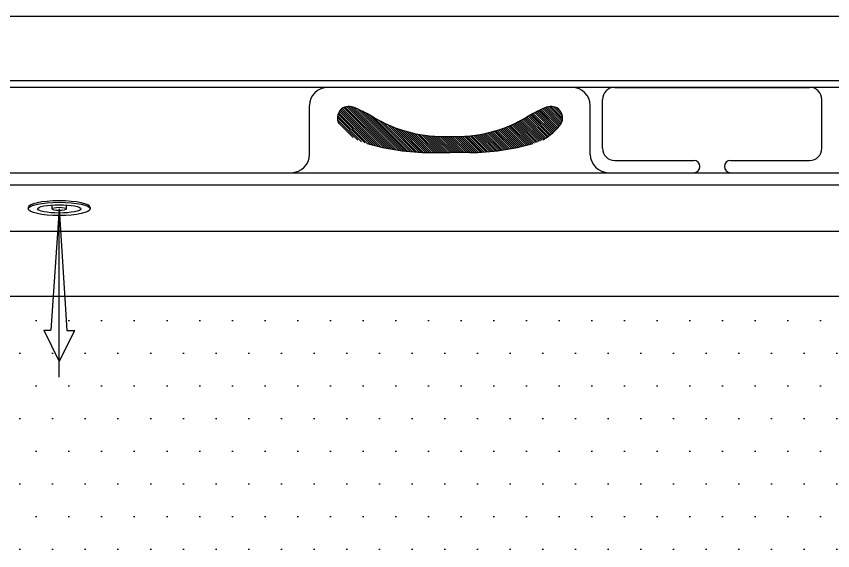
# Model space of a CAD drawing. Header units: millimetres. Extents: x -1227.71 to -1226.21, y 2253.59 to 2254.49.
# Drawn here: x -1227.356 to -1226.731, y 2254.081 to 2254.49 of the extents above; entities that cross this region are included whole.
import ezdxf

# ---------------------------------------------------------------- set-up
doc = ezdxf.new("R2010")
doc.units = ezdxf.units.MM
doc.header["$LTSCALE"] = 10
doc.linetypes.add('CENTER', pattern=[2, 1.25, -0.25, 0.25, -0.25])
for name, color, linetype in [('CONTOR04', 7, 'Continuous'), ('jacuzzi', 1, 'Continuous'), ('LCENTR02', 1, 'CENTER'), ('LCOTA02', 1, 'Continuous')]:
    doc.layers.add(name, color=color, linetype=linetype)

# ---------------------------------------------------------------- blocks, each defined once
blk = doc.blocks.new('A$C302A24D9')
at = {"layer": 'jacuzzi'}
for p, q in [((1.813, 1.017), (1.813, 1.61)), ((2.901, 1.017), (2.901, 1.61)), ((0, 1.229), (0, 1.017)), ((4.714, 1.229), (4.714, 1.017))]:
    blk.add_line(p, q, dxfattribs=at)
at = {"layer": 'jacuzzi', "extrusion": (0, 0, -1)}
for centre, major_axis, ratio, start_param, end_param in [((2.357, 1.229), (2.357, 0), 0.431953, 3.141593, 6.283185), ((2.357, 1.017), (2.357, 0), 0.431953, 3.141593, 9.424778), ((2.357, 1.017), (1.646, 0), 0.381644, 3.141593, 9.424778), ((2.357, 1.017), (0.544, 0), 0.461888, 1.570796326794896, 7.853981633974482)]:
    blk.add_ellipse(centre, major_axis=major_axis, ratio=ratio, start_param=start_param, end_param=end_param, dxfattribs=at)
blk = doc.blocks.new('BMG')
at = {"layer": 'LCENTR02'}
blk.add_line((0, -12.843), (0, 1.554), dxfattribs=at)
at = {"layer": 'LCOTA02'}
for p, q in [((0, 0), (-0.592, -9.266)), ((0, 0), (0.636, -9.258)), ((-0.592, -9.266), (-1.202, -9.27)), ((0.004, -11.642), (-1.202, -9.27)), ((1.178, -9.254), (0.004, -11.642)), ((1.178, -9.254), (0.636, -9.258))]:
    blk.add_line(p, q, dxfattribs=at)
at = {"layer": 'CONTOR04', "yscale": 0.5}
blk.add_blockref('A$C302A24D9', (-2.357, -0.508), dxfattribs=at)

msp = doc.modelspace()

# ---------------------------------------------------------------- hatches: boundary and pattern name
at = {"layer": 'jacuzzi'}
h = msp.add_hatch(dxfattribs=at)
h.set_pattern_fill('ANSI31', color=256, scale=0.00884, style=0)
h.set_pattern_definition([(315, (-1229.5830521, 2249.472016), (-0.000781353, -0.000781353), [])])
h.paths.add_polyline_path([(-1226.96455, 2254.41318, -0.040015), (-1226.94959, 2254.42043, -0.693838), (-1226.93876, 2254.40791, -0.117767), (-1226.95277, 2254.39549, -0.051981), (-1226.9604, 2254.39256, -0.067757), (-1227.00869, 2254.38565), (-1227.02385, 2254.38565), (-1227.03902, 2254.38565, -0.067757), (-1227.0873, 2254.39256, -0.051981), (-1227.09493, 2254.39549, -0.117767), (-1227.10895, 2254.40791, -0.693838), (-1227.09811, 2254.42043, -0.040015), (-1227.08315, 2254.41318, 0.150241), (-1227.02385, 2254.39802, 0.150241)])
h = msp.add_hatch(dxfattribs=at)
h.set_pattern_fill('DOTS', color=256, scale=0.4, style=0)
h.set_pattern_definition([(0, (-1254.177878, 2250.581975), (0.0125, 0.025), [0, -0.025])])
h.paths.add_polyline_path([(-1226.86979, 2254.00993, 0.323974), (-1226.84129, 2254.03057, -0.72393), (-1226.74629, 2254.03057, 0.323974), (-1226.71779, 2254.00993), (-1226.50706, 2254.00993, 0.347675), (-1226.47786, 2254.03303, 0.194171), (-1226.47684, 2254.25235, 0.349236), (-1226.50607, 2254.2756), (-1227.4115, 2254.2756, 0.284081), (-1227.43833, 2254.25902, 0.059275), (-1227.44073, 2254.25235, 0.194171), (-1227.4397, 2254.03303, 0.347675), (-1227.41051, 2254.00993)])

# ---------------------------------------------------------------- linework, layer by layer
for p, q in [((-1227.21991, 2254.44049), (-1227.44426, 2254.44049)), ((-1226.47331, 2254.44049), (-1227.21991, 2254.44049)), ((-1227.21991, 2254.43558), (-1227.43175, 2254.43558)), ((-1226.48581, 2254.43558), (-1227.21991, 2254.43558)), ((-1226.9305, 2254.43558), (-1227.11732, 2254.43558)), ((-1226.89783, 2254.43558), (-1226.74866, 2254.43558)), ((-1227.13132, 2254.38425), (-1227.13132, 2254.42158)), ((-1226.9165, 2254.38425), (-1226.9165, 2254.42158)), ((-1226.90717, 2254.38891), (-1226.90717, 2254.42625)), ((-1226.73932, 2254.38891), (-1226.73932, 2254.42625)), ((-1227.03902, 2254.38565), (-1227.02385, 2254.38565)), ((-1227.00869, 2254.38565), (-1227.02385, 2254.38565)), ((-1226.89783, 2254.37958), (-1226.83724, 2254.37958)), ((-1226.80924, 2254.37958), (-1226.74866, 2254.37958)), ((-1227.43175, 2254.37025), (-1226.48581, 2254.37025)), ((-1227.43175, 2254.36091), (-1227.21991, 2254.36091)), ((-1227.21991, 2254.36091), (-1226.48581, 2254.36091)), ((-1227.43175, 2254.3256), (-1226.48581, 2254.3256)), ((-1227.4115, 2254.2756), (-1226.50607, 2254.2756))]:
    msp.add_line(p, q, dxfattribs=at)
at = {"layer": 'jacuzzi', "color": 3}
msp.add_lwpolyline([(-1226.20878, 2253.75395, -0.414214), (-1226.22278, 2253.73995), (-1227.69478, 2253.73995, -0.414214), (-1227.70878, 2253.75395), (-1227.70878, 2254.47595, -0.414214), (-1227.69478, 2254.48995), (-1226.22278, 2254.48995, -0.414214), (-1226.20878, 2254.47595)], format="xyb", close=True, dxfattribs=at)
at = {"layer": 'jacuzzi'}
for centre, radius, start, end in [((-1227.11732, 2254.42158), 0.014, 90, 180), ((-1226.9305, 2254.42158), 0.014, 0, 90), ((-1226.89783, 2254.42625), 0.00933, 90, 180), ((-1226.74866, 2254.42625), 0.00933, 0, 90), ((-1227.10119, 2254.41215), 0.00884, 67.60642, 208.65138), ((-1227.13589, 2254.3235), 0.10403, 59.54052, 68.53402), ((-1226.91181, 2254.3235), 0.10403, 111.46598, 120.45948), ((-1226.94652, 2254.41215), 0.00884, 331.34862, 112.39358), ((-1227.02885, 2254.50205), 0.10415, 238.57596, 272.75314), ((-1227.01885, 2254.50205), 0.10415, 267.24686, 301.42404), ((-1226.97175, 2254.43104), 0.04029, 298.10468, 324.97122), ((-1227.03776, 2254.56644), 0.1808, 254.09783, 269.60294), ((-1227.00994, 2254.56644), 0.1808, 270.39706, 285.90217), ((-1226.89783, 2254.38891), 0.00933, 180, 270), ((-1226.74866, 2254.38891), 0.00933, 270, 0), ((-1227.14532, 2254.38425), 0.014, 270, 0), ((-1226.9025, 2254.38425), 0.014, 180, 270), ((-1226.83724, 2254.37491), 0.00467, 270, 90), ((-1226.80924, 2254.37491), 0.00467, 90, 270)]:
    msp.add_arc(centre, radius, start, end, dxfattribs=at)

# ---------------------------------------------------------------- block references
at = {"layer": 'jacuzzi', "xscale": -0.0100330033002881, "yscale": 0.01003300330046386, "zscale": 0.0100330033003292, "rotation": 359.9999999904682}
msp.add_blockref('BMG', (-1227.32283, 2254.34252), dxfattribs=at)

doc.saveas('drawing.dxf')
